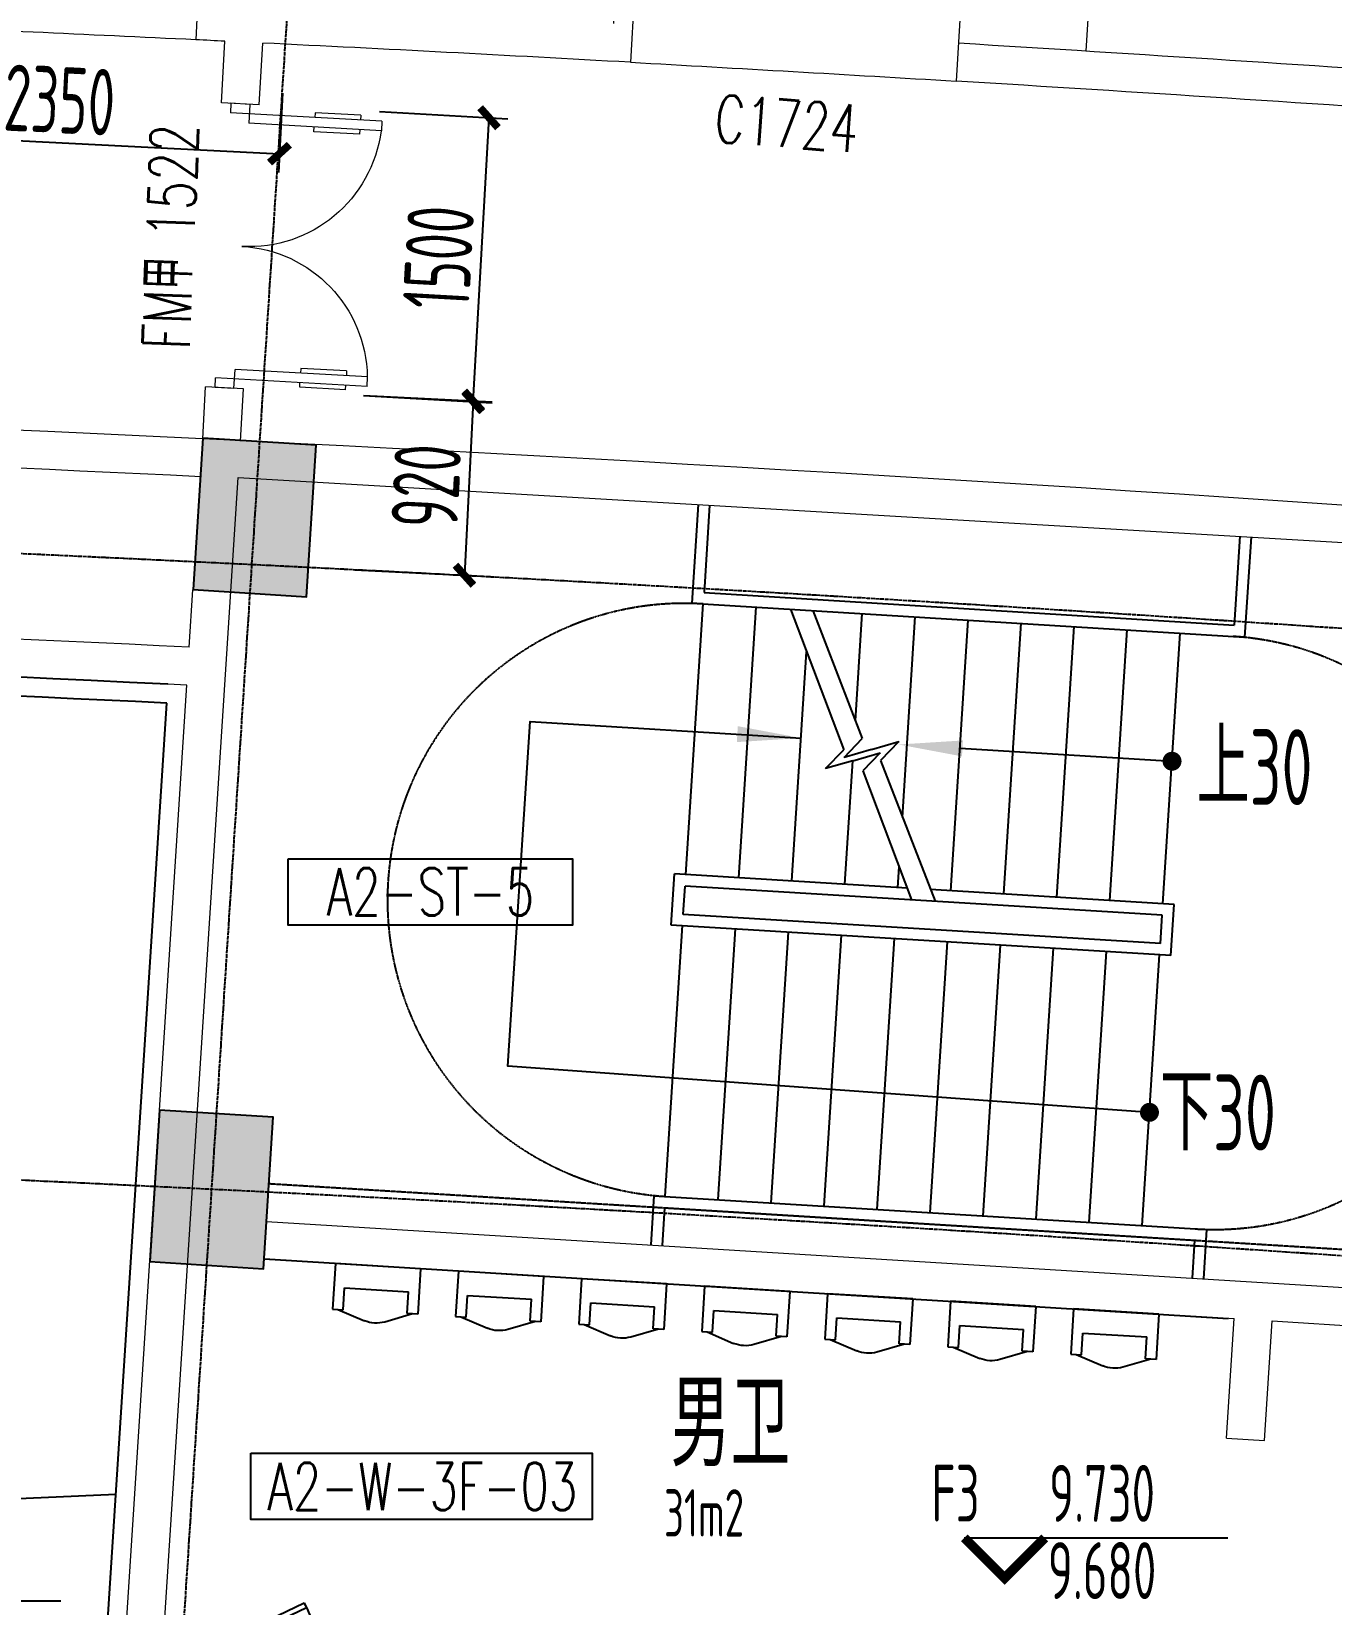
# Model space of a CAD drawing. Header units: millimetres. Extents: x 11515858 to 24947533, y -12764720 to -6305528.
# Drawn here: x 11793209 to 11800065, y -6383348 to -6375054 of the extents above; entities that cross this region are included whole.
import ezdxf
from ezdxf.enums import TextEntityAlignment as Align

# ---------------------------------------------------------------- set-up
doc = ezdxf.new("R2010")
doc.units = ezdxf.units.MM
doc.header["$LTSCALE"] = 10
for name, pattern in [('A2-RG-AXIS$0$CENTER', [2, 1.25, -0.25, 0.25, -0.25]), ('A2-RG-AXIS$0$DOTE', [2.42, 2, -0.2, 0.02, -0.2]), ('A2-RI-F3$0$DOT2', [0.125, 0, -0.125]), ('A2-RI-F3$0$HIDDEN', [0.375, 0.25, -0.125]), ('A2-RV-F3$0$HIDDEN', [0.375, 0.25, -0.125])]:
    doc.linetypes.add(name, pattern=pattern)
for name, color, linetype in [('A2-RB-F3$0$A-DIMS-100', 1, 'Continuous'), ('A2-RD-F3$0$A-1-1-X-toilel$0$A-FIXT', 55, 'Continuous'), ('A2-RD-F3$0$A-STRS', 50, 'Continuous'), ('A2-RD-F3$0$an-door', 2, 'Continuous'), ('A2-RG-AXIS$0$A-GRID', 1, 'A2-RG-AXIS$0$CENTER'), ('A2-RI-F3$0$$1$A-SYMB-NUMB-T', 4, 'Continuous'), ('A2-RI-F3$0$$2$A-SYMB', 4, 'Continuous'), ('A2-RI-F3$0$$3$A-SYMB', 4, 'Continuous'), ('A2-RI-F3$0$A-SYMB', 4, 'Continuous'), ('A2-RI-F3$0$A-SYMB-AREA', 4, 'Continuous'), ('A2-RI-F3$0$A-SYMB-DOOR', 4, 'Continuous'), ('A2-RI-F3$0$A-SYMB-NAME', 4, 'Continuous'), ('A2-RI-F3$0$an-door', 2, 'Continuous'), ('A2-RI-F3$0$WINDOW_TEXT', 7, 'Continuous'), ('A2-RS-F3$0$A-HATH-GRAY', 8, 'Continuous'), ('A2-RS-F3$0$A-WALL-CONC', 6, 'Continuous'), ('A2-RV-F3$0$A-HATH', 9, 'Continuous'), ('A2-RV-F3$0$A-SYMB', 4, 'Continuous'), ('A2-RV-F3$0$A-SYMB-AREA', 4, 'Continuous'), ('A2-RV-F3$0$A-SYMB-NAME', 4, 'Continuous'), ('A2-RV-F3$0$AUDIT_D_120618114340-210', 80, 'Continuous'), ('A2-RV-F3$0$AUDIT_D_120618114340-341', 1, 'Continuous'), ('A2-RV-F3$0$AUDIT_D_120618114340-408', 50, 'Continuous')]:
    doc.layers.add(name, color=color, linetype=linetype)
doc.layers.add('A2-RD-F3$0$A-X-AREA', color=6, linetype='Continuous', plot=False)
for name, color, linetype, lineweight in [('A2-RI-F3$0$A-DOOR', 32, 'Continuous', 5), ('A2-RI-F3$0$A-FLOR-OTLN', 4, 'A2-RI-F3$0$DOT2', 5), ('A2-RI-F3$0$A-GLAZ', 140, 'Continuous', 5), ('A2-RI-F3$0$A-WALL', 7, 'Continuous', 5)]:
    doc.layers.add(name, color=color, linetype=linetype, lineweight=lineweight)
doc.styles.add('A2-RB-F3$0$XD2008', font='hzs.shx', dxfattribs={"width": 0.7, "bigfont": 'hztxt.shx'})
doc.styles.add('A2-RI-F3$0$$0$XD2008', font='hzs.shx', dxfattribs={"width": 0.7, "bigfont": 'hztxt.shx'})
doc.styles.add('A2-RI-F3$0$$1$ECADI-TXT', font='simplex.shx', dxfattribs={"bigfont": 'hztxt.shx'})
doc.styles.add('A2-RI-F3$0$ECADI', font='hzs.shx', dxfattribs={"width": 0.7, "bigfont": 'hztxt.shx'})
doc.styles.add('A2-RI-F3$0$ECADI-TXT', font='simplex.shx', dxfattribs={"bigfont": 'hztxt.shx'})
doc.styles.add('A2-RI-F3$0$SIMPLEX', font='simplex.shx', dxfattribs={"width": 0.7})
doc.styles.add('A2-RV-F3$0$ECADI', font='hzs.shx', dxfattribs={"width": 0.7, "bigfont": 'hztxt.shx'})
doc.dimstyles.new('A2-RB-F3$0$XD100$0', dxfattribs={"dimscale": 100, "dimtxt": 3.5, "dimasz": 1, "dimexe": 1, "dimexo": 2, "dimgap": 0.5, "dimtad": 1, "dimdec": 0, "dimdsep": 46, "dimtxsty": 'A2-RB-F3$0$XD2008', "dimblk1": 'A2-RB-F3$0$_ArchTick', "dimblk2": 'A2-RB-F3$0$_ArchTick', "dimsah": 1, "dimcen": 2.5, "dimclrt": 4, "dimaunit": 1, "dimadec": 0, "dimazin": 0, "dimtfac": 1, "dimtdec": 0, "dimtix": 1, "dimtmove": 1, "dimatfit": 3, "dimfxl": 0, "dimtolj": 1, "dimtzin": 0, "dimarcsym": 0})

# ---------------------------------------------------------------- blocks, each defined once
blk = doc.blocks.new('A2-RG-AXIS')
at = {"layer": 'A2-RG-AXIS$0$A-GRID', "linetype": 'A2-RG-AXIS$0$DOTE'}
blk.add_line((11795338.9, -6362795.8), (11793349.7, -6393734.2), dxfattribs=at)
for radius in [323300, 316700, 313400]:
    blk.add_arc((11778730.7, -6694178.7), radius, 75.589285, 95.407644, dxfattribs=at)
blk = doc.blocks.new('A2-RV-F3$0$5erhfh')
at = {"layer": 'A2-RV-F3$0$A-SYMB-AREA', "style": 'A2-RV-F3$0$ECADI', "width": 0.7}
blk.add_attdef('340M2', text='', height=2.5, dxfattribs=at).set_placement((0, 1.25), align=Align.MIDDLE_LEFT)
at = {"layer": 'A2-RV-F3$0$A-SYMB-NAME', "style": 'A2-RV-F3$0$ECADI', "width": 0.7}
blk.add_attdef('CHINESENAME', (-12.292, 3.087), '', height=4.5, dxfattribs=at)
blk = doc.blocks.new('A2-RV-F3')
at = {"layer": 'A2-RV-F3$0$A-HATH', "linetype": 'A2-RV-F3$0$HIDDEN'}
blk.add_line((11794460.2, -6381128), (11801444.8, -6381555.5), dxfattribs=at)
at = {"layer": 'A2-RV-F3$0$A-SYMB', "linetype": 'A2-RV-F3$0$HIDDEN'}
for centre, start, end in [((11796651.2, -6379634), 86.32117, 266.32117), ((11799446, -6379805.1), 266.32117, 86.32117)]:
    blk.add_arc(centre, 1565, start, end, dxfattribs=at)
at = {"layer": 'A2-RV-F3$0$AUDIT_D_120618114340-210'}
for p, q in [((11796725.3, -6377546.9), (11796691.7, -6378068.6)), ((11796785.2, -6377550.7), (11796755.5, -6378012.3)), ((11799580.4, -6377715.1), (11799550.3, -6378183.4)), ((11799640.2, -6377719), (11799606.3, -6378246.9)), ((11796755.5, -6378012.3), (11799550.3, -6378183.4)), ((11796691.7, -6378068.6), (11799606.3, -6378246.9)), ((11796582.7, -6379765.1), (11796600, -6379495.6)), ((11797826.9, -6379569.8), (11796600, -6379495.6)), ((11796646.4, -6379708.8), (11796656, -6379559.2)), ((11799171.4, -6379712.2), (11796656, -6379559.2)), ((11799235.1, -6379656), (11797949.7, -6379577.4)), ((11799161.8, -6379861.9), (11796646.4, -6379708.8)), ((11799217.8, -6379925.5), (11799235.1, -6379656)), ((11799217.8, -6379925.5), (11796582.7, -6379765.1)), ((11799161.8, -6379861.9), (11799171.4, -6379712.2)), ((11796490.8, -6381192.2), (11796474.9, -6381451.7)), ((11796490.8, -6381192.2), (11799405.3, -6381370.6)), ((11796547, -6381255.7), (11796534.8, -6381455.4)), ((11796547, -6381255.7), (11799341.8, -6381426.8)), ((11799341.8, -6381426.8), (11799329.5, -6381626.4)), ((11799405.3, -6381370.6), (11799389.4, -6381630.1))]:
    blk.add_line(p, q, dxfattribs=at)
at = {"layer": 'A2-RV-F3$0$AUDIT_D_120618114340-341', "extrusion": (-1.24815e-08, 5.20398e-08, -1)}
for p, q in [((11797211, -6378099.4, 0), (11797492.1, -6378840.4, 0)), ((11797328.6, -6378106.6, 0), (11797590, -6378781.2, 0)), ((11797494.1, -6378881.1, 0), (11797590, -6378781.2, 0)), ((11797396.2, -6378940.4, 0), (11797492.1, -6378840.4, 0)), ((11797638.1, -6378839.4), (11797494.1, -6378881.1, 0)), ((11797540.2, -6378898.6), (11797684.3, -6378856.8, 0)), ((11797684.3, -6378856.8, 0), (11797592.6, -6378952.3, 0)), ((11797638.1, -6378839.4), (11797782.2, -6378797.6, 0)), ((11797782.2, -6378797.6, 0), (11797686.3, -6378897.5, 0)), ((11797540.2, -6378898.6), (11797396.2, -6378940.4, 0)), ((11797592.6, -6378952.3, 0), (11797850.2, -6379631.4, 0)), ((11797686.3, -6378897.5, 0), (11797973.6, -6379638.9, 0))]:
    blk.add_line(p, q, dxfattribs=at)
at = {"layer": 'A2-RV-F3$0$AUDIT_D_120618114340-341', "extrusion": (0, 0, -1)}
blk.add_line((11798105.6, -6378832.9, 0), (11799223.5, -6378901.4), dxfattribs=at)
at = {"layer": 'A2-RV-F3$0$AUDIT_D_120618114340-341'}
blk.add_lwpolyline([(11799104.5, -6380752.6), (11795721.9, -6380509.2), (11795838.7, -6378691.6), (11797267.3, -6378779)], dxfattribs=at)
at = {"layer": 'A2-RV-F3$0$AUDIT_D_120618114340-341', "extrusion": (0, 0, -1), "const_width": 50}
for points in [[(-11799198.6, -6378899.8, 1), (-11799248.5, -6378902.9, 1)], [(-11799079.5, -6380751.1, 1), (-11799129.4, -6380754.1, 1)]]:
    blk.add_lwpolyline(points, format="xyb", close=True, dxfattribs=at)
at = {"layer": 'A2-RV-F3$0$AUDIT_D_120618114340-341', "extrusion": (0, 0, -1)}
for points in [[(-11796933.8, -6378716.5, 0), (-11796928.7, -6378800.4, 0), (-11797267.3, -6378779, 0)], [(-11798115.8, -6378875.7, 0), (-11798121, -6378791.7, 0), (-11797782.3, -6378813.1, 0)]]:
    blk.add_solid(points, dxfattribs=at)
at = {"layer": 'A2-RV-F3$0$AUDIT_D_120618114340-408'}
for p, q in [((11796659.9, -6379498.4), (11796751.7, -6378071.3)), ((11796939.4, -6379515.5), (11797031.2, -6378088.4)), ((11797553.8, -6378687.7), (11797590.1, -6378122.6)), ((11797801.7, -6379195.5), (11797869.6, -6378139.7)), ((11798057.3, -6379583.9), (11798149.1, -6378156.8)), ((11798336.8, -6379601.1), (11798428.6, -6378173.9)), ((11798616.3, -6379618.2), (11798708, -6378191)), ((11798895.8, -6379635.3), (11798987.5, -6378208.1)), ((11799175.2, -6379652.4), (11799267, -6378225.2)), ((11797218.9, -6379532.6), (11797296.5, -6378324.9)), ((11797498.4, -6379549.7), (11797540.2, -6378898.6)), ((11797777.8, -6379566.8), (11797784.8, -6379458.9)), ((11796550.9, -6381194.9), (11796642.6, -6379767.9)), ((11796830.3, -6381212), (11796922.1, -6379785)), ((11797109.8, -6381229.1), (11797201.6, -6379802.1)), ((11797389.3, -6381246.2), (11797481, -6379819.2)), ((11797668.8, -6381263.3), (11797760.5, -6379836.3)), ((11797948.2, -6381280.4), (11798040, -6379853.4)), ((11798227.7, -6381297.6), (11798319.5, -6379870.5)), ((11798507.2, -6381314.7), (11798599, -6379887.6)), ((11798786.7, -6381331.8), (11798878.4, -6379904.7)), ((11799066.2, -6381348.9), (11799157.9, -6379921.8))]:
    blk.add_line(p, q, dxfattribs=at)
ref = blk.add_blockref('A2-RV-F3$0$5erhfh', (11800582.1, -6379441.3), dxfattribs=dict(xscale=100, yscale=100, zscale=100))
ref.add_attrib('CHINESENAME', '上30', (11799352.9, -6379132.5), dxfattribs={"layer": 'A2-RV-F3$0$A-SYMB-NAME', "height": 400, "style": 'A2-RV-F3$0$ECADI', "width": 0.7})
ref = blk.add_blockref('A2-RV-F3$0$5erhfh', (11800389.1, -6381262.5), dxfattribs=dict(xscale=100, yscale=100, zscale=100))
ref.add_attrib('CHINESENAME', '下30', (11799159.9, -6380953.7), dxfattribs={"layer": 'A2-RV-F3$0$A-SYMB-NAME', "height": 400, "style": 'A2-RV-F3$0$ECADI', "width": 0.7})
blk = doc.blocks.new('A2-RB-F3$0$_ArchTick')
at = {"color": 0, "linetype": 'ByBlock', "const_width": 0.4}
blk.add_lwpolyline([(-0.5, -0.5), (0.5, 0.5)], dxfattribs=at)
blk = doc.blocks.new('*D740')
at = {"layer": 'A2-RB-F3$0$A-DIMS-100', "color": 0, "lineweight": -2, "transparency": 16777216}
for p, q in [((11792192.2, -6375262.7), (11792171.3, -6375681.3)), ((11794532.8, -6375379.2), (11794511.9, -6375797.8)), ((11792176.3, -6375581.5), (11794516.9, -6375697.9))]:
    blk.add_line(p, q, dxfattribs=at)
at = {"layer": 'Defpoints', "color": 0, "transparency": 16777216}
for p in [(11792202.1, -6375063), (11794542.7, -6375179.4), (11794516.9, -6375697.9)]:
    blk.add_point(p, dxfattribs=at)
at = {"layer": 'A2-RB-F3$0$A-DIMS-100', "color": 0, "lineweight": -2, "transparency": 16777216, "xscale": 100, "yscale": 100, "zscale": 100}
for p, rotation in [((11792176.3, -6375581.5), 177.152114523598), ((11794516.9, -6375697.9), 357.1521145235979)]:
    blk.add_blockref('A2-RB-F3$0$_ArchTick', p, dxfattribs=dict(at, rotation=rotation))
at = {"layer": 'A2-RB-F3$0$A-DIMS-100', "color": 4, "transparency": 16777216, "insert": (11793357.8, -6375415), "char_height": 350, "attachment_point": 5, "rotation": 357.15211, "style": 'A2-RB-F3$0$XD2008'}
blk.add_mtext('\\A1;2350', dxfattribs=at)
blk = doc.blocks.new('*D945')
at = {"layer": 'A2-RB-F3$0$A-DIMS-100', "color": 0, "lineweight": -2, "transparency": 16777216}
for p, q in [((11794960.7, -6376972.7), (11795638.5, -6377007)), ((11795538.6, -6377001.9), (11795492.2, -6377920.6)), ((11794914.2, -6377891.4), (11795592, -6377925.7))]:
    blk.add_line(p, q, dxfattribs=at)
at = {"layer": 'Defpoints', "color": 0, "transparency": 16777216}
for p in [(11794760.9, -6376962.6), (11794714.5, -6377881.3), (11795492.2, -6377920.6)]:
    blk.add_point(p, dxfattribs=at)
at = {"layer": 'A2-RB-F3$0$A-DIMS-100', "color": 0, "lineweight": -2, "transparency": 16777216, "xscale": 100, "yscale": 100, "zscale": 100}
for p, rotation in [((11795538.6, -6377001.9), 87.1070729288767), ((11795492.2, -6377920.6), 267.1070729288767)]:
    blk.add_blockref('A2-RB-F3$0$_ArchTick', p, dxfattribs=dict(at, rotation=rotation))
at = {"layer": 'A2-RB-F3$0$A-DIMS-100', "color": 4, "transparency": 16777216, "insert": (11795290.7, -6377449.9), "char_height": 350, "attachment_point": 5, "rotation": 87.10707, "style": 'A2-RB-F3$0$XD2008'}
blk.add_mtext('\\A1;920', dxfattribs=at)
blk = doc.blocks.new('*D948')
at = {"layer": 'A2-RB-F3$0$A-DIMS-100', "color": 0, "lineweight": -2, "transparency": 16777216}
for p, q in [((11795044.2, -6375476.1), (11795721.8, -6375513.9)), ((11795538.4, -6377006), (11795622, -6375508.3)), ((11794960.6, -6376973.8), (11795638.2, -6377011.6))]:
    blk.add_line(p, q, dxfattribs=at)
at = {"layer": 'Defpoints', "color": 0, "transparency": 16777216}
for p in [(11794844.5, -6375464.9), (11795622, -6375508.3), (11794760.9, -6376962.6)]:
    blk.add_point(p, dxfattribs=at)
at = {"layer": 'A2-RB-F3$0$A-DIMS-100', "color": 0, "lineweight": -2, "transparency": 16777216, "xscale": 100, "yscale": 100, "zscale": 100}
for p, rotation in [((11795622, -6375508.3), 86.80485077374972), ((11795538.4, -6377006), 266.8048507737497)]:
    blk.add_blockref('A2-RB-F3$0$_ArchTick', p, dxfattribs=dict(at, rotation=rotation))
at = {"layer": 'A2-RB-F3$0$A-DIMS-100', "color": 4, "transparency": 16777216, "insert": (11795355.5, -6376244.6), "char_height": 350, "attachment_point": 5, "rotation": 86.80485, "style": 'A2-RB-F3$0$XD2008'}
blk.add_mtext('\\A1;1500', dxfattribs=at)
blk = doc.blocks.new('A2-RD-F3$0$A-1-1-X-toilel$0$A-1-10-01~10(B1~wd)$0$A1088D2A')
at = {"layer": 'A2-RD-F3$0$A-1-1-X-toilel$0$A-FIXT'}
for p, q in [((-0.43, 0), (0.43, 0)), ((-0.47, -0.235), (-0.47, -0.04)), ((0.47, -0.04), (0.47, -0.235)), ((-0.176, -0.431), (0.181, -0.431)), ((-0.07, -0.396), (-0.05, -0.396)), ((-0.07, -0.431), (-0.07, -0.396)), ((-0.05, -0.396), (-0.05, -0.361)), ((0.05, -0.396), (-0.05, -0.396)), ((0.05, -0.361), (0.05, -0.396)), ((0.05, -0.396), (0.07, -0.396)), ((0.07, -0.396), (0.07, -0.431)), ((-0.148, -0.5), (0.148, -0.5))]:
    blk.add_line(p, q, dxfattribs=at)
for points in [[(0.002, -1.35, -0.128381), (-0.133, -1.315, -0.106268), (-0.259, -1.203, -0.085065), (-0.338, -1.047, -0.074422), (-0.368, -0.849, -0.074422), (-0.338, -0.652, -0.093985), (-0.259, -0.514, -0.073872), (-0.176, -0.431, -0.130921)], [(0.181, -0.431, -0.073872), (0.264, -0.514, -0.093985), (0.343, -0.652, -0.074422), (0.372, -0.849, -0.074422), (0.343, -1.047, -0.085065), (0.264, -1.203, -0.106268), (0.138, -1.315, -0.128381), (0.002, -1.35, -0.130921)], [(-0.148, -0.5, 0.073654), (-0.204, -0.54, 0.085065), (-0.272, -0.674, 0.074422), (-0.298, -0.849, 0.074422), (-0.272, -1.025, 0.085065), (-0.204, -1.159, 0.106268), (-0.101, -1.25, 0.128381), (-0.002, -1.276, 0.131396)], [(0.148, -0.5, -0.073654), (0.204, -0.54, -0.085065), (0.272, -0.674, -0.074422), (0.298, -0.849, -0.074422), (0.272, -1.025, -0.085065), (0.204, -1.159, -0.106268), (0.101, -1.25, -0.128381), (0.002, -1.276, -0.131396)]]:
    blk.add_lwpolyline(points, format="xyb", dxfattribs=at)
for centre, radius, start, end in [((-0.43, -0.04), 0.04, 90, 180), ((0.43, -0.04), 0.04, 0, 90), ((-0.37, -0.235), 0.1, 180, 262.0681), ((0.37, -0.235), 0.1, 277.9319, 0), ((0, 2.42), 2.781, 262.0681, 268.9699), ((0, 2.42), 2.781, 268.9699, 271.0301), ((0, 2.42), 2.781, 271.0301, 277.9319)]:
    blk.add_arc(centre, radius, start, end, dxfattribs=at)
blk = doc.blocks.new('A2-RD-F3$0$A-1-1-X-toilel$0$A-1-10-01~10(B1~wd)$0$A1088D2B')
at = {"layer": 'A2-RD-F3$0$A-1-1-X-toilel$0$A-FIXT'}
for p, q in [((-465, 0), (-465, -1200)), ((-435, 0), (-435, -1170)), ((435, 0), (435, -1170)), ((465, 0), (465, -1200)), ((-465, -1200), (-300, -1200)), ((-435, -1170), (-300, -1170)), ((-300, -1170), (-300, -1200)), ((275.9, -1161.4), (-210.9, -1431.4)), ((289.1, -1184.1), (-197.8, -1454.1)), ((289.1, -1184.1), (275.9, -1161.4)), ((300, -1170), (435, -1170)), ((300, -1170), (300, -1200)), ((300, -1200), (465, -1200)), ((-197.8, -1454.1), (-210.9, -1431.4))]:
    blk.add_line(p, q, dxfattribs=at)
for points in [[(-299.8, -1184.1), (-289.1, -1184.1), (-289.1, -1172.6), (-299.8, -1172.6)], [(300, -1172.6), (288, -1172.6), (288, -1184.1), (300, -1184.1)]]:
    blk.add_lwpolyline(points, dxfattribs=at)
blk.add_arc((270.5, -1147.3), 559.9, 183.77186, 213.23098, dxfattribs=at)
for points in [[(-465, -30), (-435, -30), (-465, 0), (-435, 0)], [(435, -30), (465, -30), (435, 0), (465, 0)], [(-465, -1200), (-435, -1200), (-465, -1170), (-435, -1170)], [(435, -1200), (465, -1200), (435, -1170), (465, -1170)]]:
    blk.add_trace(points, dxfattribs=at)
at = {"layer": 'A2-RD-F3$0$A-1-1-X-toilel$0$A-FIXT', "xscale": 540, "yscale": 540, "zscale": 540}
blk.add_blockref('A2-RD-F3$0$A-1-1-X-toilel$0$A-1-10-01~10(B1~wd)$0$A1088D2A', (0, 0), dxfattribs=at)
blk = doc.blocks.new('A2-RD-F3$0$A-1-1-X-toilel$0$A-1-10-01~10(B1~wd)$0$333')
at = {"layer": 'A2-RD-F3$0$A-1-1-X-toilel$0$A-FIXT'}
for p, q in [((0, -225), (0, 225)), ((0, 225), (240, 225)), ((240, 168.7), (124.4, 168.7)), ((124.4, 168.7), (124.4, -168.7)), ((240, 225), (240, 168.7)), ((240, 196.9), (291.3, 53.1)), ((240, -196.9), (291.3, -53.1)), ((0, -225), (240, -225)), ((240, -168.7), (124.4, -168.7)), ((240, -225), (240, -168.7))]:
    blk.add_line(p, q, dxfattribs=at)
blk.add_ellipse((225.2, 0), major_axis=(0, 112.5), ratio=0.666667, start_param=4.220783, end_param=5.203995, dxfattribs=at)
blk = doc.blocks.new('A2-RD-F3')
at = {"layer": 'A2-RD-F3$0$A-1-1-X-toilel$0$A-FIXT'}
blk.add_line((11794438, -6381525.1), (11799518.8, -6381839.3), dxfattribs=at)
at = {"layer": 'A2-RD-F3$0$A-STRS', "linetype": 'Continuous'}
blk.add_arc((11790117.6, -6305527.5), 77320, 263.259729, 272.621522, dxfattribs=at)
at = {"layer": 'A2-RD-F3$0$A-X-AREA'}
blk.add_lwpolyline([(11793928.7, -6378495, 0.010256), (11780970.9, -6378137.2)], format="xyb", dxfattribs=at)
at = {"layer": 'A2-RD-F3$0$an-door'}
blk.add_line((11793072, -6391818.6), (11793922.3, -6378594.8), dxfattribs=at)
blk.add_arc((11778729.6, -6694128.7), 315899.5, 87.243392, 89.149954, dxfattribs=at)
at = {"layer": 'A2-RD-F3$0$A-1-1-X-toilel$0$A-FIXT', "xscale": -1}
for p, rotation in [((11795036.4, -6381564), 86.49760220541849), ((11795685.1, -6381603.7), 86.49760220541849), ((11796333.9, -6381643.4), 86.49760220541849), ((11796982.7, -6381683.1), 86.49760220541849), ((11797631.5, -6381722.8), 86.49760220541849), ((11798280.3, -6381762.5), 86.49760220541849), ((11798929.1, -6381802.2), 86.4976022054169)]:
    blk.add_blockref('A2-RD-F3$0$A-1-1-X-toilel$0$A-1-10-01~10(B1~wd)$0$333', p, dxfattribs=dict(at, rotation=rotation))
at = {"layer": 'A2-RD-F3$0$A-1-1-X-toilel$0$A-FIXT', "rotation": 176.5004429497951}
blk.add_blockref('A2-RD-F3$0$A-1-1-X-toilel$0$A-1-10-01~10(B1~wd)$0$A1088D2B', (11794361.4, -6384778.3), dxfattribs=at)
blk = doc.blocks.new('A2-RI-F3$0$ECADI-TAG-DOOR')
blk = doc.blocks.new('A2-RI-F3$0$5erhfh')
at = {"layer": 'A2-RI-F3$0$A-SYMB-AREA', "style": 'A2-RI-F3$0$ECADI', "width": 0.7}
blk.add_attdef('340M2', text='', height=2.5, dxfattribs=at).set_placement((0, 1.25), align=Align.MIDDLE_LEFT)
at = {"layer": 'A2-RI-F3$0$A-SYMB-NAME', "style": 'A2-RI-F3$0$ECADI', "width": 0.7}
blk.add_attdef('CHINESENAME', (-12.292, 3.087), '', height=4.5, dxfattribs=at)
blk = doc.blocks.new('A2-RI-F3$0$Bay 1')
at = {"layer": 'A2-RI-F3$0$A-FLOR-OTLN', "linetype": 'Continuous'}
for radius, end in [(320350, 93.622485), (319450, 93.519662)]:
    blk.add_arc((19611.4, -318847.5), radius, 93.211108, end, dxfattribs=at)
at = {"layer": 'A2-RI-F3$0$A-GLAZ'}
for radius in [320050, 320020]:
    blk.add_arc((19611.4, -318847.5), radius, 93.211108, 93.519662, dxfattribs=at)
at = {"layer": 'A2-RI-F3$0$A-WALL'}
for p, q in [((1666.9, 999.6), (1717.4, 101)), ((1766.8, 1005.2), (1806, 306.3)), ((-728.8, 856.2), (-684.6, 157.6)), ((-629, 862.5), (-36.8, 598.9)), ((-36.8, 598.9), (0, 0))]:
    blk.add_line(p, q, dxfattribs=at)
for start, end in [(93.193223, 93.211108), (93.622485, 93.64037)]:
    blk.add_arc((19611.4, -318847.5), 320350, start, end, dxfattribs=at)
blk = doc.blocks.new('A2-RI-F3$0$$DorLib2D$00000011')
for p, q in [((-0.4667, 0.4709), (-0.4667, -0.0625)), ((-0.4667, 0.4709), (-0.4333, 0.4709)), ((-0.4333, 0.4709), (-0.4333, 0.0042)), ((0.4333, 0.4709), (0.4333, 0.0042)), ((0.4667, 0.4709), (0.4333, 0.4709)), ((0.4667, 0.4709), (0.4667, -0.0625)), ((-0.4833, 0.3962), (-0.4667, 0.3962)), ((-0.4167, 0.3962), (-0.4333, 0.3962)), ((0.4167, 0.3962), (0.4333, 0.3962)), ((0.4833, 0.3962), (0.4667, 0.3962)), ((-0.4833, 0.2346), (-0.4667, 0.2346)), ((-0.4167, 0.2346), (-0.4333, 0.2346)), ((0.4167, 0.2346), (0.4333, 0.2346)), ((0.4833, 0.2346), (0.4667, 0.2346)), ((-0.5, 0.0042), (-0.4333, 0.0042)), ((-0.5, 0.0042), (-0.5, -0.0625)), ((0.5, 0.0042), (0.4333, 0.0042)), ((0.5, 0.0042), (0.5, -0.0625)), ((-0.5, -0.0625), (-0.4667, -0.0625)), ((0.5, -0.0625), (0.4667, -0.0625))]:
    blk.add_line(p, q)
at = {"lineweight": 13}
for p, q in [((-0.4833, 0.3962), (-0.4833, 0.2346)), ((-0.4167, 0.3962), (-0.4167, 0.2346)), ((0.4167, 0.3962), (0.4167, 0.2346)), ((0.4833, 0.3962), (0.4833, 0.2346))]:
    blk.add_line(p, q, dxfattribs=at)
for centre, start, end in [((-0.4667, 0.0042), 0, 85.904), ((0.4667, 0.0042), 94.096, 180)]:
    blk.add_arc(centre, 0.4667, start, end, dxfattribs=at)
blk = doc.blocks.new('A2-RI-F3$0$door-doublewing')
at = {"layer": 'A2-RI-F3$0$A-DOOR', "color": 4, "xscale": -0.9999999999999998, "rotation": 180}
blk.add_blockref('A2-RI-F3$0$$DorLib2D$00000011', (0, -0.0291), dxfattribs=at)
at = {"layer": 'A2-RI-F3$0$WINDOW_TEXT', "style": 'A2-RI-F3$0$SIMPLEX', "flags": 9}
blk.add_attdef('A', text='', height=1, dxfattribs=at).set_placement((0, 1.5), align=Align.MIDDLE)
blk = doc.blocks.new('A2-RI-F3$0$$1$ECADI-TAG-CODE')
at = {"layer": 'A2-RI-F3$0$$1$A-SYMB-NUMB-T', "color": 1}
blk.add_lwpolyline([(0, 3.5), (15, 3.5), (15, 0), (0, 0)], close=True, dxfattribs=at)
at = {"layer": 'A2-RI-F3$0$$1$A-SYMB-NUMB-T', "style": 'A2-RI-F3$0$$1$ECADI-TXT', "width": 0.7}
blk.add_attdef('CODE', text='', height=2.5, dxfattribs=at).set_placement((7.5, 1.75), align=Align.MIDDLE_CENTER)
blk = doc.blocks.new('A2-RI-F3$0$TERTDRG')
at = {"layer": 'A2-RI-F3$0$$1$A-SYMB-NUMB-T', "color": 1}
blk.add_lwpolyline([(0, 0), (1800, 0), (1800, -350), (0, -350)], close=True, dxfattribs=at)
at = {"layer": 'A2-RI-F3$0$$1$A-SYMB-NUMB-T', "style": 'A2-RI-F3$0$$1$ECADI-TXT', "width": 0.7}
blk.add_attdef('CODE', text='', height=250, dxfattribs=at).set_placement((904.9, -175), align=Align.MIDDLE_CENTER)
blk = doc.blocks.new('A2-RI-F3$0$$2$ECADI-TAG-HGHT（国标）')
at = {"color": 1}
blk.add_line((-2.121, 2.121), (11.768, 2.121), dxfattribs=at)
at = {"color": 1, "const_width": 0.5}
blk.add_lwpolyline([(-2.121, 2.121), (0, 0), (2.121, 2.121)], dxfattribs=at)
at = {"style": 'A2-RI-F3$0$$0$XD2008', "width": 0.7}
blk.add_attdef('FL', text='', height=3, dxfattribs=at).set_placement((-2.689, 2.967), align=Align.RIGHT)
for tag, p in [('F.F.L.', (2.284, 2.967)), ('T.O.S.', (2.284, -1.104))]:
    blk.add_attdef(tag, p, '', height=3, dxfattribs=at)
blk = doc.blocks.new('A2-RI-F3')
at = {"layer": 'A2-RI-F3$0$A-WALL'}
for p, q in [((11794210.9, -6375429.6), (11794229.1, -6375104.9)), ((11794410.6, -6375440.7), (11794428.8, -6375114.7)), ((11794410.6, -6375440.7), (11794210.9, -6375429.6)), ((11794112, -6377201.8), (11794127.3, -6376927.2)), ((11794327, -6376938.4), (11794127.3, -6376927.2)), ((11794311.7, -6377213), (11794327, -6376938.4)), ((11793220.9, -6394178.5), (11794299.4, -6377404.5)), ((11794299.4, -6377404.5), (11800286.8, -6377756.7)), ((11794041.4, -6378300.2), (11794060.9, -6377997)), ((11793165.5, -6391923.2), (11794028.6, -6378499.8)), ((11793165.5, -6391923.2), (11794028.6, -6378499.8)), ((11794448.2, -6381327.7), (11801432.8, -6381755.1)), ((11794436, -6381527.3), (11799551.3, -6381840.4)), ((11799510.8, -6382470.5), (11799551.3, -6381839.8)), ((11799710.3, -6382483.3), (11799750.9, -6381852.6)), ((11799750.9, -6381852.6), (11801420.6, -6381954.8)), ((11799510.8, -6382470.5), (11799710.3, -6382483.3))]:
    blk.add_line(p, q, dxfattribs=at)
for centre, radius, start, end in [((11778730.7, -6694178.7), 319450, 87.219161, 87.246569), ((11778730.7, -6694178.7), 319450, 86.835066, 87.183288), ((11778730.7, -6694178.7), 319650, 86.012228, 86.526512), ((11778730.7, -6694178.7), 319450, 86.012228, 86.526512), ((11778729.9, -6694115.1), 317286.3, 86.101989, 89.104707), ((11778722.7, -6694412.2), 317383.5, 87.222521, 89.068139), ((11778729.6, -6694128.7), 316199.5, 87.224394, 89.06848), ((11778729.6, -6694128.7), 315999.5, 87.224966, 89.149954)]:
    blk.add_arc(centre, radius, start, end, dxfattribs=at)
at = {"layer": 'A2-RI-F3$0$an-door'}
blk.add_line((11793072, -6391818.6), (11793922.3, -6378594.8), dxfattribs=at)
blk.add_arc((11778729.6, -6694128.7), 315899.5, 87.243392, 89.149954, dxfattribs=at)
at = {"linetype": 'A2-RI-F3$0$HIDDEN', "ltscale": 3}
blk.add_blockref('A2-RG-AXIS', (0, 0), dxfattribs=at)
at = {"rotation": 354.035306754489}
blk.add_blockref('A2-RI-F3$0$Bay 1', (11792357.9, -6375019.5), dxfattribs=at)
at = {"xscale": -0.9999999999999998, "rotation": 0.04611973677919323}
blk.add_blockref('A2-RI-F3$0$Bay 1', (11798085.1, -6375315.6), dxfattribs=at)
ref = blk.add_blockref('A2-RI-F3$0$5erhfh', (11797809, -6382928.3), dxfattribs=dict(xscale=100, yscale=100, zscale=100))
ref.add_attrib('340M2', '31m2', (11796545, -6382989.7), dxfattribs={"layer": 'A2-RI-F3$0$A-SYMB-AREA', "height": 250, "style": 'A2-RI-F3$0$ECADI', "width": 0.7})
ref.add_attrib('CHINESENAME', '男卫', (11796579.8, -6382619.5), dxfattribs={"layer": 'A2-RI-F3$0$A-SYMB-NAME', "height": 450, "style": 'A2-RI-F3$0$ECADI', "width": 0.7})
at = {"layer": 'A2-RI-F3$0$$2$A-SYMB'}
ref = blk.add_blockref('A2-RI-F3$0$$2$ECADI-TAG-HGHT（国标）', (11798340.3, -6383208.3), dxfattribs=dict(at, xscale=100, yscale=100, zscale=100))
ref.add_attrib('F.F.L.', '9.730', (11798575.2, -6382911.5), dxfattribs={"layer": '0', "height": 300, "style": 'A2-RI-F3$0$$0$XD2008', "width": 0.7})
ref.add_attrib('T.O.S.', '9.680', (11798568.6, -6383318.7), dxfattribs={"layer": '0', "height": 300, "style": 'A2-RI-F3$0$$0$XD2008', "width": 0.7})
ref.add_attrib('FL', 'F3', dxfattribs={"layer": '0', "height": 300, "style": 'A2-RI-F3$0$$0$XD2008', "width": 0.7}).set_placement((11798208.9, -6382910.8), align=Align.RIGHT)
at = {"layer": 'A2-RI-F3$0$$2$A-SYMB', "xscale": 100, "yscale": 100, "zscale": 100}
blk.add_blockref('A2-RI-F3$0$$2$ECADI-TAG-HGHT（国标）', (11792187.6, -6383541), dxfattribs=at).add_auto_attribs({'F.F.L.': '9.270', 'T.O.S.': '9.220'})
at = {"layer": 'A2-RI-F3$0$$3$A-SYMB', "xscale": 100.0000000093132, "yscale": 100.0000000093132, "zscale": 100.0000000093132}
blk.add_blockref('A2-RI-F3$0$$1$ECADI-TAG-CODE', (11794562.9, -6379765.1), dxfattribs=at).add_auto_attribs({'CODE': 'A2-ST-5'})
at = {"layer": 'A2-RI-F3$0$A-DOOR', "xscale": 1500.000000000773, "yscale": 1500.000000000773, "zscale": 1500.000000000773, "rotation": 86.80485077368265}
blk.add_blockref('A2-RI-F3$0$door-doublewing', (11794269, -6376184), dxfattribs=at)
at = {"layer": 'A2-RI-F3$0$A-SYMB'}
blk.add_blockref('A2-RI-F3$0$TERTDRG', (11794365.1, -6382550), dxfattribs=at).add_auto_attribs({'CODE': 'A2-W-3F-03'})
at = {"layer": 'A2-RI-F3$0$A-SYMB-DOOR'}
ref = blk.add_blockref('A2-RI-F3$0$ECADI-TAG-DOOR', (11797735.8, -6376435), dxfattribs=dict(at, xscale=99.99999999932733, yscale=99.99999999932733, zscale=99.99999999932733, rotation=355.7672760885794))
ref.add_attrib('门窗主编号1', 'C1724', dxfattribs={"height": 250, "rotation": 355.76728, "style": 'A2-RI-F3$0$ECADI-TXT', "width": 0.7}).set_placement((11797560.2, -6375691.6), align=Align.RIGHT)
ref = blk.add_blockref('A2-RI-F3$0$ECADI-TAG-DOOR', (11794796.8, -6376040.5, -333.3), dxfattribs=dict(at, xscale=100.0000000010858, yscale=100.0000000010858, zscale=100.0000000010858, rotation=88.00244900222783))
ref.add_attrib('门窗主编号1', 'FM甲', dxfattribs={"height": 250, "rotation": 88.00245, "style": 'A2-RI-F3$0$ECADI-TXT', "width": 0.7}).set_placement((11794060.8, -6376245, -333.3), align=Align.RIGHT)
ref.add_attrib('门窗主编号2', '1522', (11794068.4, -6376146.3), dxfattribs={"height": 250, "rotation": 88.00245, "style": 'A2-RI-F3$0$ECADI-TXT', "width": 0.7})
blk = doc.blocks.new('A2-RS-F3')
at = {"layer": 'A2-RS-F3$0$A-HATH-GRAY', "ltscale": 3}
h = blk.add_hatch(color=256, dxfattribs=at)
h.paths.add_polyline_path([(11780370.9, -6378132.8), (11781370.9, -6378139.6), (11781379.7, -6376839.6), (11780379.7, -6376832.8)])
h.paths.add_polyline_path([(11771295.3, -6378216.2), (11772295, -6378194.3), (11772266.5, -6376894.6), (11771266.7, -6376916.1)])
h.paths.add_polyline_path([(11789445.2, -6378310.2), (11790444.5, -6378345.7), (11790490.7, -6377046.5), (11789491.3, -6377010.6)])
h.paths.add_polyline_path([(11794061, -6377995.6), (11794659.8, -6378034.1), (11794711.1, -6377235.6), (11794112.3, -6377197.1)])
h.paths.add_polyline_path([(11762225.8, -6378560), (11763224.5, -6378509.3), (11763158.6, -6377210.6), (11762159.9, -6377261.3)])
h.paths.add_polyline_path([(11756037.9, -6378647), (11756835.4, -6378583.6), (11756756.1, -6377586.7), (11755958.6, -6377650.1)])
h.paths.add_polyline_path([(11801644.4, -6378461.8), (11802243.1, -6378500.3), (11802294.5, -6377701.9), (11801695.7, -6377663.4)])
h.paths.add_polyline_path([(11751541.3, -6379498.7), (11752338.8, -6379435.3), (11752219.8, -6377940), (11751422.4, -6378003.4)])
h.paths.add_polyline_path([(11807663.9, -6379405.7), (11808460.5, -6379479.9), (11808571.8, -6378285.1), (11807775.3, -6378210.6)])
h.paths.add_polyline_path([(11816584.8, -6380403.2), (11817577.3, -6380525.1), (11817735.8, -6379234.7), (11816743.2, -6379112.9)])
h.paths.add_polyline_path([(11825579.4, -6381618.6), (11826568.2, -6381768.4), (11826762.9, -6380483.1), (11825774.2, -6380333.3)])
h.paths.add_polyline_path([(11793833.2, -6381538.6), (11794432, -6381577.1), (11794483.3, -6380778.7), (11793884.5, -6380740.2)])
h.paths.add_polyline_path([(11801416.6, -6382004.6), (11802015.3, -6382043.1), (11802066.7, -6381244.7), (11801467.9, -6381206.2)])
h.paths.add_polyline_path([(11834536.4, -6383084.9), (11835520.4, -6383263), (11835752, -6381983.8), (11834767.9, -6381805.7)])
h.paths.add_polyline_path([(11843441.7, -6384836.8), (11844420.2, -6385043.1), (11844688.3, -6383771), (11843709.9, -6383564.7)])
h.paths.add_polyline_path([(11849706.8, -6386047.7), (11850486.4, -6386227.4), (11850720.8, -6385255.2), (11849941.2, -6385075.5)])
h.paths.add_polyline_path([(11756683.4, -6386771.7), (11757480.7, -6386706.4), (11757402.3, -6385711.3), (11756604.9, -6385774.7)])
h.paths.add_polyline_path([(11752167.8, -6387373.9), (11752965.3, -6387310.5), (11752846.3, -6385815.2), (11752048.8, -6385878.6)])
h.paths.add_polyline_path([(11854131.9, -6387106.5), (11854911.5, -6387286.2), (11855145.9, -6386314), (11854366.3, -6386134.3)])
h.paths.add_polyline_path([(11793236.4, -6390820.6), (11793835.2, -6390859), (11793886.5, -6390060.7), (11793287.7, -6390022.2)])
h.paths.add_polyline_path([(11800819.8, -6391285.9), (11801418.6, -6391324.4), (11801469.9, -6390525.9), (11800871.2, -6390487.4)])
h.paths.add_polyline_path([(11847832.2, -6393825.3), (11848611.8, -6394005), (11848846.2, -6393032.8), (11848066.6, -6392853.1)])
h.paths.add_polyline_path([(11780263.2, -6394032.4), (11781263.2, -6394039.2), (11781272, -6392739.2), (11780272, -6392732.1)])
h.paths.add_polyline_path([(11771644.2, -6394112.4), (11772644, -6394090.4), (11772615.4, -6392790.7), (11771615.7, -6392812.3)])
h.paths.add_polyline_path([(11788881, -6394200.2), (11789880.4, -6394235.7), (11789926.5, -6392936.5), (11788927.1, -6392900.6)])
h.paths.add_polyline_path([(11793008.6, -6394363.6), (11793607.4, -6394402.1), (11793658.7, -6393603.7), (11793059.9, -6393565.2)])
h.paths.add_polyline_path([(11763031, -6394439.6), (11764029.7, -6394388.9), (11763963.9, -6393090.2), (11762965.1, -6393140.9)])
h.paths.add_polyline_path([(11757322.6, -6394796.6), (11758120, -6394731.3), (11758040.8, -6393736.3), (11757243.3, -6393799.7)])
h.paths.add_polyline_path([(11800592, -6394828.7), (11801190.8, -6394867.2), (11801242.1, -6394068.8), (11800643.4, -6394030.3)])
h.paths.add_polyline_path([(11852257.4, -6394883.9), (11853037, -6395063.6), (11853271.3, -6394091.4), (11852491.7, -6393911.7)])
h.paths.add_polyline_path([(11752786.3, -6395149.5), (11753583.8, -6395086), (11753464.9, -6393590.8), (11752667.4, -6393654.2)])
h.paths.add_polyline_path([(11806188.5, -6395237.1), (11806985.1, -6395311.3), (11807096.4, -6394116.5), (11806299.9, -6394042)])
h.paths.add_polyline_path([(11814655.7, -6396186), (11815648.4, -6396307.3), (11815806.1, -6395016.9), (11814813.5, -6394895.6)])
h.paths.add_polyline_path([(11823197.5, -6397340.4), (11824186.2, -6397490.2), (11824381, -6396204.9), (11823392.2, -6396055.1)])
h.paths.add_polyline_path([(11831681.6, -6398728.6), (11832663, -6398920.7), (11832912.6, -6397644.9), (11831931.2, -6397452.8)])
h.paths.add_polyline_path([(11840164, -6400382.5), (11841142.5, -6400588.8), (11841410.7, -6399316.8), (11840432.2, -6399110.5)])
edge = h.paths.add_edge_path()
edge.add_arc((11780719.1, -6400485.4), 450, 0, 360)
edge = h.paths.add_edge_path()
edge.add_arc((11772285.6, -6400549.4), 450, 0, 360)
edge = h.paths.add_edge_path()
edge.add_arc((11789151.8, -6400663.7), 450, 0, 360)
edge = h.paths.add_edge_path()
edge.add_arc((11763857, -6400855.6), 450, 0, 360)
h.paths.add_polyline_path([(11845945.9, -6401651.6), (11846725.5, -6401831.2), (11846959.8, -6400859), (11846180.2, -6400679.3)])
edge = h.paths.add_edge_path()
edge.add_arc((11797575.5, -6401083.9), 450, 0, 360)
edge = h.paths.add_edge_path()
edge.add_arc((11755440.6, -6401403.6), 450.5, 0, 360)
edge = h.paths.add_edge_path()
edge.add_arc((11805983.7, -6401745.9), 450, 0, 360)
h.paths.add_polyline_path([(11850371.1, -6402710), (11851150.7, -6402889.7), (11851385, -6401917.5), (11850605.5, -6401737.8)])
edge = h.paths.add_edge_path()
edge.add_arc((11814369.4, -6402649), 450, 0, 360)
edge = h.paths.add_edge_path()
edge.add_arc((11822725.7, -6403792.5), 450, 0, 360)
edge = h.paths.add_edge_path()
edge.add_arc((11831045.7, -6405175.5), 450, 0, 360)
edge = h.paths.add_edge_path()
edge.add_arc((11839322.6, -6406796.9), 450.5, 0, 360)
edge = h.paths.add_edge_path()
edge.add_arc((11847549.5, -6408655.2), 450.5, 0, 360)
at = {"layer": 'A2-RS-F3$0$A-WALL-CONC'}
for points in [[(11794061, -6377995.6), (11794659.8, -6378034.1), (11794711.1, -6377235.6), (11794112.3, -6377197.1)], [(11793833.2, -6381538.6), (11794432, -6381577.1), (11794483.3, -6380778.7), (11793884.5, -6380740.2)]]:
    blk.add_3dface(points, dxfattribs=at)
blk = doc.blocks.new('A2-RB-F3')
at = {"layer": 'A2-RB-F3$0$A-DIMS-100'}
dim = blk.add_aligned_dim(p1=(11792202.1, -6375063), p2=(11794542.7, -6375179.4), distance=-519.1, text='2350', dimstyle='A2-RB-F3$0$XD100$0', dxfattribs=at)
dim.commit()
dim.dimension.update_dxf_attribs({"geometry": '*D740', "text_midpoint": (11793357.8, -6375415)})
for p2, distance, picture, middle in [((11794844.5, -6375464.9), -778.7, '*D948', (11795355.5, -6376244.6)), ((11794714.5, -6377881.3), 778.7, '*D945', (11795290.7, -6377449.9))]:
    dim = blk.add_aligned_dim(p1=(11794760.9, -6376962.6), p2=p2, distance=distance, dimstyle='A2-RB-F3$0$XD100$0', dxfattribs=at)
    dim.commit()
    dim.dimension.update_dxf_attribs({"geometry": picture, "text_midpoint": middle})

msp = doc.modelspace()

# ---------------------------------------------------------------- block references
for name in ['A2-RB-F3', 'A2-RI-F3', 'A2-RG-AXIS', 'A2-RS-F3', 'A2-RV-F3', 'A2-RD-F3']:
    msp.add_blockref(name, (0, 0))

doc.saveas('drawing.dxf')
